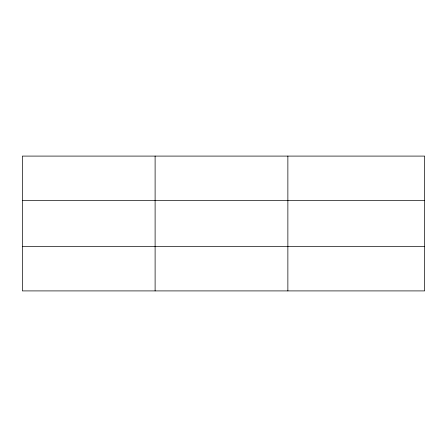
<?xml version="1.0" encoding="UTF-8"?>
<svg xmlns="http://www.w3.org/2000/svg" width="447" height="447" viewBox="0 0 447 447"><rect width="100%" height="100%" fill="white"/><g stroke="black" fill="none" stroke-linecap="round" stroke-linejoin="round"><path stroke-width="0.67" d="M155.109 290.908L155.109 156.092M287.868 290.908L287.868 156.092M424.65 200.58L424.65 156.092L22.35 156.092L22.35 290.908L424.65 290.908L424.65 200.58L22.35 200.58M22.35 246.42L424.65 246.42"/></g></svg>
